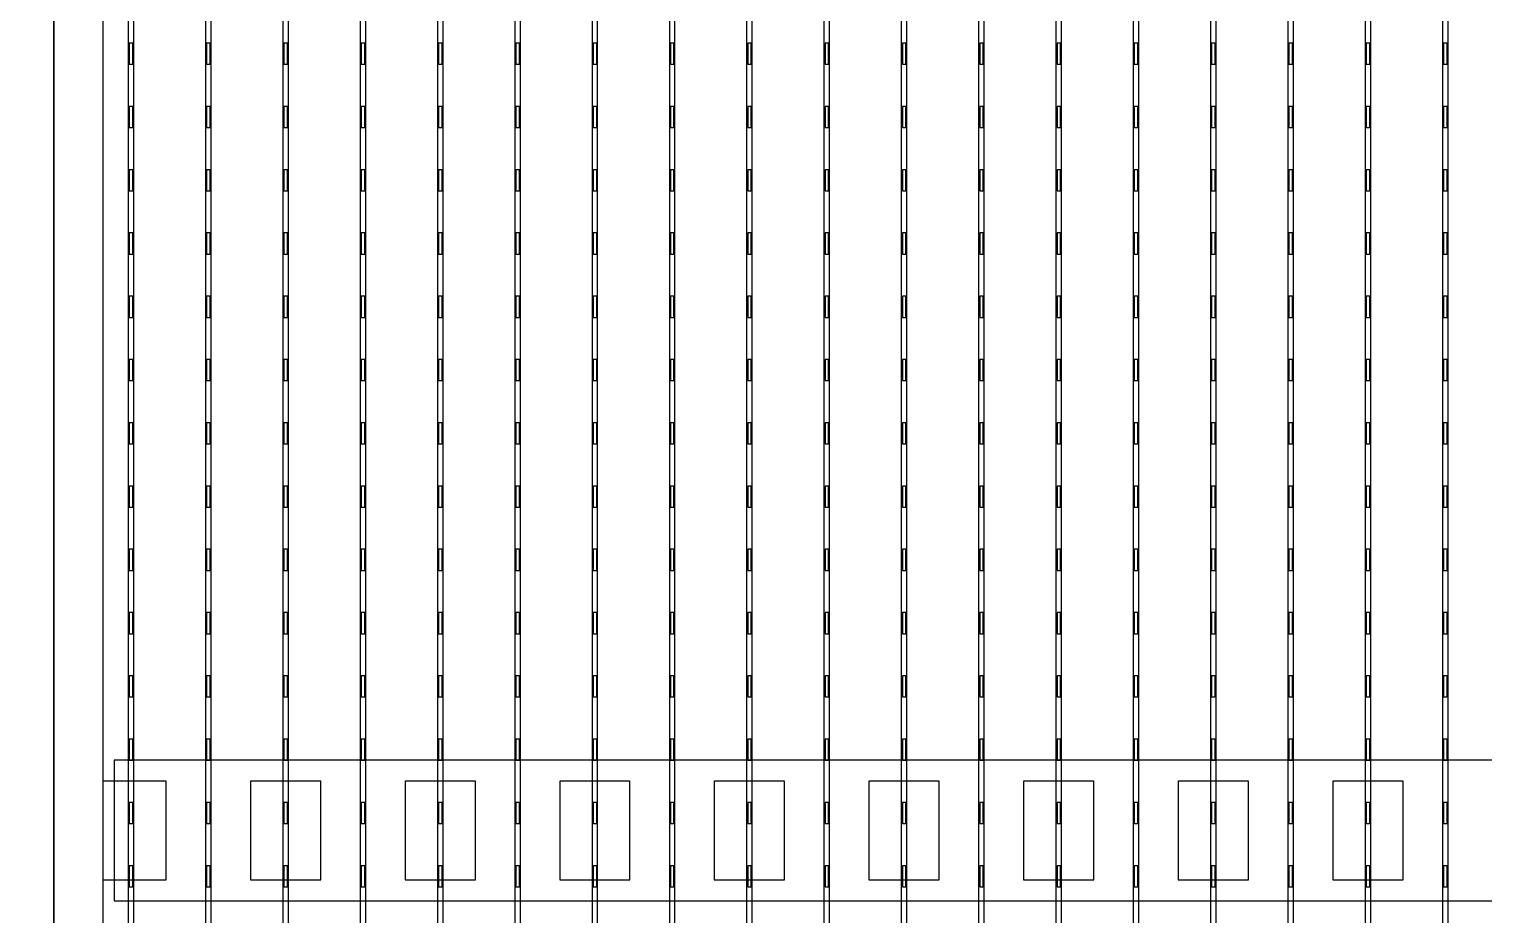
# Model space of a CAD drawing. Header units: millimetres. Extents: x -18 to 142, y -7 to 153.
# Drawn here: x 20.2 to 30.55, y 6.1 to 12.4 of the extents above; entities that cross this region are included whole.
import ezdxf

# ---------------------------------------------------------------- set-up
doc = ezdxf.new("R2010")
doc.units = ezdxf.units.MM
for name, color, linetype in [('BUSBARS', 3, 'Continuous'), ('CELLS', 5, 'Continuous'), ('CONTACT_PADS', 2, 'Continuous'), ('DICING', 4, 'Continuous'), ('FINGERS', 1, 'Continuous'), ('INSULATION', 2, 'Continuous')]:
    doc.layers.add(name, color=color, linetype=linetype)

msp = doc.modelspace()

# ---------------------------------------------------------------- linework, layer by layer
at = {"layer": 'BUSBARS'}
msp.add_lwpolyline([(40.84, 6.2), (40.84, 7.2), (20.8, 7.2), (20.8, 6.2), (40.84, 6.2)], close=True, dxfattribs=at)
at = {"layer": 'CELLS'}
for points in [[(20.37, -0.5), (20.37, 20.4), (-0.53, 20.4), (-0.53, -0.5), (20.37, -0.5)], [(41.27, -0.5), (41.27, 20.4), (20.37, 20.4), (20.37, -0.5), (41.27, -0.5)]]:
    msp.add_lwpolyline(points, close=True, dxfattribs=at)
at = {"layer": 'CONTACT_PADS'}
for points in [[(20.933, 12.15), (20.933, 12.3), (20.908, 12.3), (20.908, 12.15), (20.933, 12.15)], [(21.483, 12.15), (21.483, 12.3), (21.458, 12.3), (21.458, 12.15), (21.483, 12.15)], [(22.033, 12.15), (22.033, 12.3), (22.008, 12.3), (22.008, 12.15), (22.033, 12.15)], [(22.583, 12.15), (22.583, 12.3), (22.558, 12.3), (22.558, 12.15), (22.583, 12.15)], [(23.133, 12.15), (23.133, 12.3), (23.108, 12.3), (23.108, 12.15), (23.133, 12.15)], [(23.683, 12.15), (23.683, 12.3), (23.658, 12.3), (23.658, 12.15), (23.683, 12.15)], [(24.233, 12.15), (24.233, 12.3), (24.208, 12.3), (24.208, 12.15), (24.233, 12.15)], [(24.783, 12.15), (24.783, 12.3), (24.758, 12.3), (24.758, 12.15), (24.783, 12.15)], [(25.333, 12.15), (25.333, 12.3), (25.308, 12.3), (25.308, 12.15), (25.333, 12.15)], [(25.883, 12.15), (25.883, 12.3), (25.858, 12.3), (25.858, 12.15), (25.883, 12.15)], [(26.433, 12.15), (26.433, 12.3), (26.408, 12.3), (26.408, 12.15), (26.433, 12.15)], [(26.983, 12.15), (26.983, 12.3), (26.958, 12.3), (26.958, 12.15), (26.983, 12.15)], [(27.533, 12.15), (27.533, 12.3), (27.508, 12.3), (27.508, 12.15), (27.533, 12.15)], [(28.083, 12.15), (28.083, 12.3), (28.058, 12.3), (28.058, 12.15), (28.083, 12.15)], [(28.633, 12.15), (28.633, 12.3), (28.608, 12.3), (28.608, 12.15), (28.633, 12.15)], [(29.183, 12.15), (29.183, 12.3), (29.158, 12.3), (29.158, 12.15), (29.183, 12.15)], [(29.733, 12.15), (29.733, 12.3), (29.708, 12.3), (29.708, 12.15), (29.733, 12.15)], [(30.283, 12.15), (30.283, 12.3), (30.258, 12.3), (30.258, 12.15), (30.283, 12.15)], [(20.933, 11.7), (20.933, 11.85), (20.908, 11.85), (20.908, 11.7), (20.933, 11.7)], [(21.483, 11.7), (21.483, 11.85), (21.458, 11.85), (21.458, 11.7), (21.483, 11.7)], [(22.033, 11.7), (22.033, 11.85), (22.008, 11.85), (22.008, 11.7), (22.033, 11.7)], [(22.583, 11.7), (22.583, 11.85), (22.558, 11.85), (22.558, 11.7), (22.583, 11.7)], [(23.133, 11.7), (23.133, 11.85), (23.108, 11.85), (23.108, 11.7), (23.133, 11.7)], [(23.683, 11.7), (23.683, 11.85), (23.658, 11.85), (23.658, 11.7), (23.683, 11.7)], [(24.233, 11.7), (24.233, 11.85), (24.208, 11.85), (24.208, 11.7), (24.233, 11.7)], [(24.783, 11.7), (24.783, 11.85), (24.758, 11.85), (24.758, 11.7), (24.783, 11.7)], [(25.333, 11.7), (25.333, 11.85), (25.308, 11.85), (25.308, 11.7), (25.333, 11.7)], [(25.883, 11.7), (25.883, 11.85), (25.858, 11.85), (25.858, 11.7), (25.883, 11.7)], [(26.433, 11.7), (26.433, 11.85), (26.408, 11.85), (26.408, 11.7), (26.433, 11.7)], [(26.983, 11.7), (26.983, 11.85), (26.958, 11.85), (26.958, 11.7), (26.983, 11.7)], [(27.533, 11.7), (27.533, 11.85), (27.508, 11.85), (27.508, 11.7), (27.533, 11.7)], [(28.083, 11.7), (28.083, 11.85), (28.058, 11.85), (28.058, 11.7), (28.083, 11.7)], [(28.633, 11.7), (28.633, 11.85), (28.608, 11.85), (28.608, 11.7), (28.633, 11.7)], [(29.183, 11.7), (29.183, 11.85), (29.158, 11.85), (29.158, 11.7), (29.183, 11.7)], [(29.733, 11.7), (29.733, 11.85), (29.708, 11.85), (29.708, 11.7), (29.733, 11.7)], [(30.283, 11.7), (30.283, 11.85), (30.258, 11.85), (30.258, 11.7), (30.283, 11.7)], [(20.933, 11.25), (20.933, 11.4), (20.908, 11.4), (20.908, 11.25), (20.933, 11.25)], [(21.483, 11.25), (21.483, 11.4), (21.458, 11.4), (21.458, 11.25), (21.483, 11.25)], [(22.033, 11.25), (22.033, 11.4), (22.008, 11.4), (22.008, 11.25), (22.033, 11.25)], [(22.583, 11.25), (22.583, 11.4), (22.558, 11.4), (22.558, 11.25), (22.583, 11.25)], [(23.133, 11.25), (23.133, 11.4), (23.108, 11.4), (23.108, 11.25), (23.133, 11.25)], [(23.683, 11.25), (23.683, 11.4), (23.658, 11.4), (23.658, 11.25), (23.683, 11.25)], [(24.233, 11.25), (24.233, 11.4), (24.208, 11.4), (24.208, 11.25), (24.233, 11.25)], [(24.783, 11.25), (24.783, 11.4), (24.758, 11.4), (24.758, 11.25), (24.783, 11.25)], [(25.333, 11.25), (25.333, 11.4), (25.308, 11.4), (25.308, 11.25), (25.333, 11.25)], [(25.883, 11.25), (25.883, 11.4), (25.858, 11.4), (25.858, 11.25), (25.883, 11.25)], [(26.433, 11.25), (26.433, 11.4), (26.408, 11.4), (26.408, 11.25), (26.433, 11.25)], [(26.983, 11.25), (26.983, 11.4), (26.958, 11.4), (26.958, 11.25), (26.983, 11.25)], [(27.533, 11.25), (27.533, 11.4), (27.508, 11.4), (27.508, 11.25), (27.533, 11.25)], [(28.083, 11.25), (28.083, 11.4), (28.058, 11.4), (28.058, 11.25), (28.083, 11.25)], [(28.633, 11.25), (28.633, 11.4), (28.608, 11.4), (28.608, 11.25), (28.633, 11.25)], [(29.183, 11.25), (29.183, 11.4), (29.158, 11.4), (29.158, 11.25), (29.183, 11.25)], [(29.733, 11.25), (29.733, 11.4), (29.708, 11.4), (29.708, 11.25), (29.733, 11.25)], [(30.283, 11.25), (30.283, 11.4), (30.258, 11.4), (30.258, 11.25), (30.283, 11.25)], [(20.933, 10.8), (20.933, 10.95), (20.908, 10.95), (20.908, 10.8), (20.933, 10.8)], [(21.483, 10.8), (21.483, 10.95), (21.458, 10.95), (21.458, 10.8), (21.483, 10.8)], [(22.033, 10.8), (22.033, 10.95), (22.008, 10.95), (22.008, 10.8), (22.033, 10.8)], [(22.583, 10.8), (22.583, 10.95), (22.558, 10.95), (22.558, 10.8), (22.583, 10.8)], [(23.133, 10.8), (23.133, 10.95), (23.108, 10.95), (23.108, 10.8), (23.133, 10.8)], [(23.683, 10.8), (23.683, 10.95), (23.658, 10.95), (23.658, 10.8), (23.683, 10.8)], [(24.233, 10.8), (24.233, 10.95), (24.208, 10.95), (24.208, 10.8), (24.233, 10.8)], [(24.783, 10.8), (24.783, 10.95), (24.758, 10.95), (24.758, 10.8), (24.783, 10.8)], [(25.333, 10.8), (25.333, 10.95), (25.308, 10.95), (25.308, 10.8), (25.333, 10.8)], [(25.883, 10.8), (25.883, 10.95), (25.858, 10.95), (25.858, 10.8), (25.883, 10.8)], [(26.433, 10.8), (26.433, 10.95), (26.408, 10.95), (26.408, 10.8), (26.433, 10.8)], [(26.983, 10.8), (26.983, 10.95), (26.958, 10.95), (26.958, 10.8), (26.983, 10.8)], [(27.533, 10.8), (27.533, 10.95), (27.508, 10.95), (27.508, 10.8), (27.533, 10.8)], [(28.083, 10.8), (28.083, 10.95), (28.058, 10.95), (28.058, 10.8), (28.083, 10.8)], [(28.633, 10.8), (28.633, 10.95), (28.608, 10.95), (28.608, 10.8), (28.633, 10.8)], [(29.183, 10.8), (29.183, 10.95), (29.158, 10.95), (29.158, 10.8), (29.183, 10.8)], [(29.733, 10.8), (29.733, 10.95), (29.708, 10.95), (29.708, 10.8), (29.733, 10.8)], [(30.283, 10.8), (30.283, 10.95), (30.258, 10.95), (30.258, 10.8), (30.283, 10.8)], [(20.933, 10.35), (20.933, 10.5), (20.908, 10.5), (20.908, 10.35), (20.933, 10.35)], [(21.483, 10.35), (21.483, 10.5), (21.458, 10.5), (21.458, 10.35), (21.483, 10.35)], [(22.033, 10.35), (22.033, 10.5), (22.008, 10.5), (22.008, 10.35), (22.033, 10.35)], [(22.583, 10.35), (22.583, 10.5), (22.558, 10.5), (22.558, 10.35), (22.583, 10.35)], [(23.133, 10.35), (23.133, 10.5), (23.108, 10.5), (23.108, 10.35), (23.133, 10.35)], [(23.683, 10.35), (23.683, 10.5), (23.658, 10.5), (23.658, 10.35), (23.683, 10.35)], [(24.233, 10.35), (24.233, 10.5), (24.208, 10.5), (24.208, 10.35), (24.233, 10.35)], [(24.783, 10.35), (24.783, 10.5), (24.758, 10.5), (24.758, 10.35), (24.783, 10.35)], [(25.333, 10.35), (25.333, 10.5), (25.308, 10.5), (25.308, 10.35), (25.333, 10.35)], [(25.883, 10.35), (25.883, 10.5), (25.858, 10.5), (25.858, 10.35), (25.883, 10.35)], [(26.433, 10.35), (26.433, 10.5), (26.408, 10.5), (26.408, 10.35), (26.433, 10.35)], [(26.983, 10.35), (26.983, 10.5), (26.958, 10.5), (26.958, 10.35), (26.983, 10.35)], [(27.533, 10.35), (27.533, 10.5), (27.508, 10.5), (27.508, 10.35), (27.533, 10.35)], [(28.083, 10.35), (28.083, 10.5), (28.058, 10.5), (28.058, 10.35), (28.083, 10.35)], [(28.633, 10.35), (28.633, 10.5), (28.608, 10.5), (28.608, 10.35), (28.633, 10.35)], [(29.183, 10.35), (29.183, 10.5), (29.158, 10.5), (29.158, 10.35), (29.183, 10.35)], [(29.733, 10.35), (29.733, 10.5), (29.708, 10.5), (29.708, 10.35), (29.733, 10.35)], [(30.283, 10.35), (30.283, 10.5), (30.258, 10.5), (30.258, 10.35), (30.283, 10.35)], [(20.933, 9.9), (20.933, 10.05), (20.908, 10.05), (20.908, 9.9), (20.933, 9.9)], [(21.483, 9.9), (21.483, 10.05), (21.458, 10.05), (21.458, 9.9), (21.483, 9.9)], [(22.033, 9.9), (22.033, 10.05), (22.008, 10.05), (22.008, 9.9), (22.033, 9.9)], [(22.583, 9.9), (22.583, 10.05), (22.558, 10.05), (22.558, 9.9), (22.583, 9.9)], [(23.133, 9.9), (23.133, 10.05), (23.108, 10.05), (23.108, 9.9), (23.133, 9.9)], [(23.683, 9.9), (23.683, 10.05), (23.658, 10.05), (23.658, 9.9), (23.683, 9.9)], [(24.233, 9.9), (24.233, 10.05), (24.208, 10.05), (24.208, 9.9), (24.233, 9.9)], [(24.783, 9.9), (24.783, 10.05), (24.758, 10.05), (24.758, 9.9), (24.783, 9.9)], [(25.333, 9.9), (25.333, 10.05), (25.308, 10.05), (25.308, 9.9), (25.333, 9.9)], [(25.883, 9.9), (25.883, 10.05), (25.858, 10.05), (25.858, 9.9), (25.883, 9.9)], [(26.433, 9.9), (26.433, 10.05), (26.408, 10.05), (26.408, 9.9), (26.433, 9.9)], [(26.983, 9.9), (26.983, 10.05), (26.958, 10.05), (26.958, 9.9), (26.983, 9.9)], [(27.533, 9.9), (27.533, 10.05), (27.508, 10.05), (27.508, 9.9), (27.533, 9.9)], [(28.083, 9.9), (28.083, 10.05), (28.058, 10.05), (28.058, 9.9), (28.083, 9.9)], [(28.633, 9.9), (28.633, 10.05), (28.608, 10.05), (28.608, 9.9), (28.633, 9.9)], [(29.183, 9.9), (29.183, 10.05), (29.158, 10.05), (29.158, 9.9), (29.183, 9.9)], [(29.733, 9.9), (29.733, 10.05), (29.708, 10.05), (29.708, 9.9), (29.733, 9.9)], [(30.283, 9.9), (30.283, 10.05), (30.258, 10.05), (30.258, 9.9), (30.283, 9.9)], [(20.933, 9.45), (20.933, 9.6), (20.908, 9.6), (20.908, 9.45), (20.933, 9.45)], [(21.483, 9.45), (21.483, 9.6), (21.458, 9.6), (21.458, 9.45), (21.483, 9.45)], [(22.033, 9.45), (22.033, 9.6), (22.008, 9.6), (22.008, 9.45), (22.033, 9.45)], [(22.583, 9.45), (22.583, 9.6), (22.558, 9.6), (22.558, 9.45), (22.583, 9.45)], [(23.133, 9.45), (23.133, 9.6), (23.108, 9.6), (23.108, 9.45), (23.133, 9.45)], [(23.683, 9.45), (23.683, 9.6), (23.658, 9.6), (23.658, 9.45), (23.683, 9.45)], [(24.233, 9.45), (24.233, 9.6), (24.208, 9.6), (24.208, 9.45), (24.233, 9.45)], [(24.783, 9.45), (24.783, 9.6), (24.758, 9.6), (24.758, 9.45), (24.783, 9.45)], [(25.333, 9.45), (25.333, 9.6), (25.308, 9.6), (25.308, 9.45), (25.333, 9.45)], [(25.883, 9.45), (25.883, 9.6), (25.858, 9.6), (25.858, 9.45), (25.883, 9.45)], [(26.433, 9.45), (26.433, 9.6), (26.408, 9.6), (26.408, 9.45), (26.433, 9.45)], [(26.983, 9.45), (26.983, 9.6), (26.958, 9.6), (26.958, 9.45), (26.983, 9.45)], [(27.533, 9.45), (27.533, 9.6), (27.508, 9.6), (27.508, 9.45), (27.533, 9.45)], [(28.083, 9.45), (28.083, 9.6), (28.058, 9.6), (28.058, 9.45), (28.083, 9.45)], [(28.633, 9.45), (28.633, 9.6), (28.608, 9.6), (28.608, 9.45), (28.633, 9.45)], [(29.183, 9.45), (29.183, 9.6), (29.158, 9.6), (29.158, 9.45), (29.183, 9.45)], [(29.733, 9.45), (29.733, 9.6), (29.708, 9.6), (29.708, 9.45), (29.733, 9.45)], [(30.283, 9.45), (30.283, 9.6), (30.258, 9.6), (30.258, 9.45), (30.283, 9.45)], [(20.933, 9), (20.933, 9.15), (20.908, 9.15), (20.908, 9), (20.933, 9)], [(21.483, 9), (21.483, 9.15), (21.458, 9.15), (21.458, 9), (21.483, 9)], [(22.033, 9), (22.033, 9.15), (22.008, 9.15), (22.008, 9), (22.033, 9)], [(22.583, 9), (22.583, 9.15), (22.558, 9.15), (22.558, 9), (22.583, 9)], [(23.133, 9), (23.133, 9.15), (23.108, 9.15), (23.108, 9), (23.133, 9)], [(23.683, 9), (23.683, 9.15), (23.658, 9.15), (23.658, 9), (23.683, 9)], [(24.233, 9), (24.233, 9.15), (24.208, 9.15), (24.208, 9), (24.233, 9)], [(24.783, 9), (24.783, 9.15), (24.758, 9.15), (24.758, 9), (24.783, 9)], [(25.333, 9), (25.333, 9.15), (25.308, 9.15), (25.308, 9), (25.333, 9)], [(25.883, 9), (25.883, 9.15), (25.858, 9.15), (25.858, 9), (25.883, 9)], [(26.433, 9), (26.433, 9.15), (26.408, 9.15), (26.408, 9), (26.433, 9)], [(26.983, 9), (26.983, 9.15), (26.958, 9.15), (26.958, 9), (26.983, 9)], [(27.533, 9), (27.533, 9.15), (27.508, 9.15), (27.508, 9), (27.533, 9)], [(28.083, 9), (28.083, 9.15), (28.058, 9.15), (28.058, 9), (28.083, 9)], [(28.633, 9), (28.633, 9.15), (28.608, 9.15), (28.608, 9), (28.633, 9)], [(29.183, 9), (29.183, 9.15), (29.158, 9.15), (29.158, 9), (29.183, 9)], [(29.733, 9), (29.733, 9.15), (29.708, 9.15), (29.708, 9), (29.733, 9)], [(30.283, 9), (30.283, 9.15), (30.258, 9.15), (30.258, 9), (30.283, 9)], [(20.933, 8.55), (20.933, 8.7), (20.908, 8.7), (20.908, 8.55), (20.933, 8.55)], [(21.483, 8.55), (21.483, 8.7), (21.458, 8.7), (21.458, 8.55), (21.483, 8.55)], [(22.033, 8.55), (22.033, 8.7), (22.008, 8.7), (22.008, 8.55), (22.033, 8.55)], [(22.583, 8.55), (22.583, 8.7), (22.558, 8.7), (22.558, 8.55), (22.583, 8.55)], [(23.133, 8.55), (23.133, 8.7), (23.108, 8.7), (23.108, 8.55), (23.133, 8.55)], [(23.683, 8.55), (23.683, 8.7), (23.658, 8.7), (23.658, 8.55), (23.683, 8.55)], [(24.233, 8.55), (24.233, 8.7), (24.208, 8.7), (24.208, 8.55), (24.233, 8.55)], [(24.783, 8.55), (24.783, 8.7), (24.758, 8.7), (24.758, 8.55), (24.783, 8.55)], [(25.333, 8.55), (25.333, 8.7), (25.308, 8.7), (25.308, 8.55), (25.333, 8.55)], [(25.883, 8.55), (25.883, 8.7), (25.858, 8.7), (25.858, 8.55), (25.883, 8.55)], [(26.433, 8.55), (26.433, 8.7), (26.408, 8.7), (26.408, 8.55), (26.433, 8.55)], [(26.983, 8.55), (26.983, 8.7), (26.958, 8.7), (26.958, 8.55), (26.983, 8.55)], [(27.533, 8.55), (27.533, 8.7), (27.508, 8.7), (27.508, 8.55), (27.533, 8.55)], [(28.083, 8.55), (28.083, 8.7), (28.058, 8.7), (28.058, 8.55), (28.083, 8.55)], [(28.633, 8.55), (28.633, 8.7), (28.608, 8.7), (28.608, 8.55), (28.633, 8.55)], [(29.183, 8.55), (29.183, 8.7), (29.158, 8.7), (29.158, 8.55), (29.183, 8.55)], [(29.733, 8.55), (29.733, 8.7), (29.708, 8.7), (29.708, 8.55), (29.733, 8.55)], [(30.283, 8.55), (30.283, 8.7), (30.258, 8.7), (30.258, 8.55), (30.283, 8.55)], [(20.933, 8.1), (20.933, 8.25), (20.908, 8.25), (20.908, 8.1), (20.933, 8.1)], [(21.483, 8.1), (21.483, 8.25), (21.458, 8.25), (21.458, 8.1), (21.483, 8.1)], [(22.033, 8.1), (22.033, 8.25), (22.008, 8.25), (22.008, 8.1), (22.033, 8.1)], [(22.583, 8.1), (22.583, 8.25), (22.558, 8.25), (22.558, 8.1), (22.583, 8.1)], [(23.133, 8.1), (23.133, 8.25), (23.108, 8.25), (23.108, 8.1), (23.133, 8.1)], [(23.683, 8.1), (23.683, 8.25), (23.658, 8.25), (23.658, 8.1), (23.683, 8.1)], [(24.233, 8.1), (24.233, 8.25), (24.208, 8.25), (24.208, 8.1), (24.233, 8.1)], [(24.783, 8.1), (24.783, 8.25), (24.758, 8.25), (24.758, 8.1), (24.783, 8.1)], [(25.333, 8.1), (25.333, 8.25), (25.308, 8.25), (25.308, 8.1), (25.333, 8.1)], [(25.883, 8.1), (25.883, 8.25), (25.858, 8.25), (25.858, 8.1), (25.883, 8.1)], [(26.433, 8.1), (26.433, 8.25), (26.408, 8.25), (26.408, 8.1), (26.433, 8.1)], [(26.983, 8.1), (26.983, 8.25), (26.958, 8.25), (26.958, 8.1), (26.983, 8.1)], [(27.533, 8.1), (27.533, 8.25), (27.508, 8.25), (27.508, 8.1), (27.533, 8.1)], [(28.083, 8.1), (28.083, 8.25), (28.058, 8.25), (28.058, 8.1), (28.083, 8.1)], [(28.633, 8.1), (28.633, 8.25), (28.608, 8.25), (28.608, 8.1), (28.633, 8.1)], [(29.183, 8.1), (29.183, 8.25), (29.158, 8.25), (29.158, 8.1), (29.183, 8.1)], [(29.733, 8.1), (29.733, 8.25), (29.708, 8.25), (29.708, 8.1), (29.733, 8.1)], [(30.283, 8.1), (30.283, 8.25), (30.258, 8.25), (30.258, 8.1), (30.283, 8.1)], [(20.933, 7.65), (20.933, 7.8), (20.908, 7.8), (20.908, 7.65), (20.933, 7.65)], [(21.483, 7.65), (21.483, 7.8), (21.458, 7.8), (21.458, 7.65), (21.483, 7.65)], [(22.033, 7.65), (22.033, 7.8), (22.008, 7.8), (22.008, 7.65), (22.033, 7.65)], [(22.583, 7.65), (22.583, 7.8), (22.558, 7.8), (22.558, 7.65), (22.583, 7.65)], [(23.133, 7.65), (23.133, 7.8), (23.108, 7.8), (23.108, 7.65), (23.133, 7.65)], [(23.683, 7.65), (23.683, 7.8), (23.658, 7.8), (23.658, 7.65), (23.683, 7.65)], [(24.233, 7.65), (24.233, 7.8), (24.208, 7.8), (24.208, 7.65), (24.233, 7.65)], [(24.783, 7.65), (24.783, 7.8), (24.758, 7.8), (24.758, 7.65), (24.783, 7.65)], [(25.333, 7.65), (25.333, 7.8), (25.308, 7.8), (25.308, 7.65), (25.333, 7.65)], [(25.883, 7.65), (25.883, 7.8), (25.858, 7.8), (25.858, 7.65), (25.883, 7.65)], [(26.433, 7.65), (26.433, 7.8), (26.408, 7.8), (26.408, 7.65), (26.433, 7.65)], [(26.983, 7.65), (26.983, 7.8), (26.958, 7.8), (26.958, 7.65), (26.983, 7.65)], [(27.533, 7.65), (27.533, 7.8), (27.508, 7.8), (27.508, 7.65), (27.533, 7.65)], [(28.083, 7.65), (28.083, 7.8), (28.058, 7.8), (28.058, 7.65), (28.083, 7.65)], [(28.633, 7.65), (28.633, 7.8), (28.608, 7.8), (28.608, 7.65), (28.633, 7.65)], [(29.183, 7.65), (29.183, 7.8), (29.158, 7.8), (29.158, 7.65), (29.183, 7.65)], [(29.733, 7.65), (29.733, 7.8), (29.708, 7.8), (29.708, 7.65), (29.733, 7.65)], [(30.283, 7.65), (30.283, 7.8), (30.258, 7.8), (30.258, 7.65), (30.283, 7.65)], [(20.933, 7.2), (20.933, 7.35), (20.908, 7.35), (20.908, 7.2), (20.933, 7.2)], [(21.483, 7.2), (21.483, 7.35), (21.458, 7.35), (21.458, 7.2), (21.483, 7.2)], [(22.033, 7.2), (22.033, 7.35), (22.008, 7.35), (22.008, 7.2), (22.033, 7.2)], [(22.583, 7.2), (22.583, 7.35), (22.558, 7.35), (22.558, 7.2), (22.583, 7.2)], [(23.133, 7.2), (23.133, 7.35), (23.108, 7.35), (23.108, 7.2), (23.133, 7.2)], [(23.683, 7.2), (23.683, 7.35), (23.658, 7.35), (23.658, 7.2), (23.683, 7.2)], [(24.233, 7.2), (24.233, 7.35), (24.208, 7.35), (24.208, 7.2), (24.233, 7.2)], [(24.783, 7.2), (24.783, 7.35), (24.758, 7.35), (24.758, 7.2), (24.783, 7.2)], [(25.333, 7.2), (25.333, 7.35), (25.308, 7.35), (25.308, 7.2), (25.333, 7.2)], [(25.883, 7.2), (25.883, 7.35), (25.858, 7.35), (25.858, 7.2), (25.883, 7.2)], [(26.433, 7.2), (26.433, 7.35), (26.408, 7.35), (26.408, 7.2), (26.433, 7.2)], [(26.983, 7.2), (26.983, 7.35), (26.958, 7.35), (26.958, 7.2), (26.983, 7.2)], [(27.533, 7.2), (27.533, 7.35), (27.508, 7.35), (27.508, 7.2), (27.533, 7.2)], [(28.083, 7.2), (28.083, 7.35), (28.058, 7.35), (28.058, 7.2), (28.083, 7.2)], [(28.633, 7.2), (28.633, 7.35), (28.608, 7.35), (28.608, 7.2), (28.633, 7.2)], [(29.183, 7.2), (29.183, 7.35), (29.158, 7.35), (29.158, 7.2), (29.183, 7.2)], [(29.733, 7.2), (29.733, 7.35), (29.708, 7.35), (29.708, 7.2), (29.733, 7.2)], [(30.283, 7.2), (30.283, 7.35), (30.258, 7.35), (30.258, 7.2), (30.283, 7.2)], [(20.933, 6.75), (20.933, 6.9), (20.908, 6.9), (20.908, 6.75), (20.933, 6.75)], [(21.483, 6.75), (21.483, 6.9), (21.458, 6.9), (21.458, 6.75), (21.483, 6.75)], [(22.033, 6.75), (22.033, 6.9), (22.008, 6.9), (22.008, 6.75), (22.033, 6.75)], [(22.583, 6.75), (22.583, 6.9), (22.558, 6.9), (22.558, 6.75), (22.583, 6.75)], [(23.133, 6.75), (23.133, 6.9), (23.108, 6.9), (23.108, 6.75), (23.133, 6.75)], [(23.683, 6.75), (23.683, 6.9), (23.658, 6.9), (23.658, 6.75), (23.683, 6.75)], [(24.233, 6.75), (24.233, 6.9), (24.208, 6.9), (24.208, 6.75), (24.233, 6.75)], [(24.783, 6.75), (24.783, 6.9), (24.758, 6.9), (24.758, 6.75), (24.783, 6.75)], [(25.333, 6.75), (25.333, 6.9), (25.308, 6.9), (25.308, 6.75), (25.333, 6.75)], [(25.883, 6.75), (25.883, 6.9), (25.858, 6.9), (25.858, 6.75), (25.883, 6.75)], [(26.433, 6.75), (26.433, 6.9), (26.408, 6.9), (26.408, 6.75), (26.433, 6.75)], [(26.983, 6.75), (26.983, 6.9), (26.958, 6.9), (26.958, 6.75), (26.983, 6.75)], [(27.533, 6.75), (27.533, 6.9), (27.508, 6.9), (27.508, 6.75), (27.533, 6.75)], [(28.083, 6.75), (28.083, 6.9), (28.058, 6.9), (28.058, 6.75), (28.083, 6.75)], [(28.633, 6.75), (28.633, 6.9), (28.608, 6.9), (28.608, 6.75), (28.633, 6.75)], [(29.183, 6.75), (29.183, 6.9), (29.158, 6.9), (29.158, 6.75), (29.183, 6.75)], [(29.733, 6.75), (29.733, 6.9), (29.708, 6.9), (29.708, 6.75), (29.733, 6.75)], [(30.283, 6.75), (30.283, 6.9), (30.258, 6.9), (30.258, 6.75), (30.283, 6.75)], [(20.933, 6.3), (20.933, 6.45), (20.908, 6.45), (20.908, 6.3), (20.933, 6.3)], [(21.483, 6.3), (21.483, 6.45), (21.458, 6.45), (21.458, 6.3), (21.483, 6.3)], [(22.033, 6.3), (22.033, 6.45), (22.008, 6.45), (22.008, 6.3), (22.033, 6.3)], [(22.583, 6.3), (22.583, 6.45), (22.558, 6.45), (22.558, 6.3), (22.583, 6.3)], [(23.133, 6.3), (23.133, 6.45), (23.108, 6.45), (23.108, 6.3), (23.133, 6.3)], [(23.683, 6.3), (23.683, 6.45), (23.658, 6.45), (23.658, 6.3), (23.683, 6.3)], [(24.233, 6.3), (24.233, 6.45), (24.208, 6.45), (24.208, 6.3), (24.233, 6.3)], [(24.783, 6.3), (24.783, 6.45), (24.758, 6.45), (24.758, 6.3), (24.783, 6.3)], [(25.333, 6.3), (25.333, 6.45), (25.308, 6.45), (25.308, 6.3), (25.333, 6.3)], [(25.883, 6.3), (25.883, 6.45), (25.858, 6.45), (25.858, 6.3), (25.883, 6.3)], [(26.433, 6.3), (26.433, 6.45), (26.408, 6.45), (26.408, 6.3), (26.433, 6.3)], [(26.983, 6.3), (26.983, 6.45), (26.958, 6.45), (26.958, 6.3), (26.983, 6.3)], [(27.533, 6.3), (27.533, 6.45), (27.508, 6.45), (27.508, 6.3), (27.533, 6.3)], [(28.083, 6.3), (28.083, 6.45), (28.058, 6.45), (28.058, 6.3), (28.083, 6.3)], [(28.633, 6.3), (28.633, 6.45), (28.608, 6.45), (28.608, 6.3), (28.633, 6.3)], [(29.183, 6.3), (29.183, 6.45), (29.158, 6.45), (29.158, 6.3), (29.183, 6.3)], [(29.733, 6.3), (29.733, 6.45), (29.708, 6.45), (29.708, 6.3), (29.733, 6.3)], [(30.283, 6.3), (30.283, 6.45), (30.258, 6.45), (30.258, 6.3), (30.283, 6.3)]]:
    msp.add_lwpolyline(points, close=True, dxfattribs=at)
at = {"layer": 'DICING'}
for q in [(20.37, 152.65), (20.37, 152.65), (20.37, 152.65), (20.37, 152.65), (20.37, 152.65), (20.37, 152.65), (20.37, 152.65), (20.37, 152.65), (20.37, 152.65), (20.37, 152.65), (20.37, 152.65), (20.37, 152.65), (20.37, 131.75), (20.37, 131.75), (20.37, 131.75), (20.37, 131.75), (20.37, 131.75), (20.37, 131.75), (20.37, 131.75), (20.37, 131.75), (20.37, 131.75), (20.37, 131.75), (20.37, 131.75), (20.37, 131.75), (20.37, 110.85), (20.37, 110.85), (20.37, 110.85), (20.37, 110.85), (20.37, 110.85), (20.37, 110.85), (20.37, 110.85), (20.37, 110.85), (20.37, 110.85), (20.37, 110.85), (20.37, 110.85), (20.37, 110.85), (20.37, 89.95), (20.37, 89.95), (20.37, 89.95), (20.37, 89.95), (20.37, 89.95), (20.37, 89.95), (20.37, 89.95), (20.37, 89.95), (20.37, 89.95), (20.37, 89.95), (20.37, 89.95), (20.37, 89.95), (20.37, 69.05), (20.37, 69.05), (20.37, 69.05), (20.37, 69.05), (20.37, 69.05), (20.37, 69.05), (20.37, 69.05), (20.37, 69.05), (20.37, 69.05), (20.37, 69.05), (20.37, 69.05), (20.37, 69.05), (20.37, 48.15), (20.37, 48.15), (20.37, 48.15), (20.37, 48.15), (20.37, 48.15), (20.37, 48.15), (20.37, 48.15), (20.37, 48.15), (20.37, 48.15), (20.37, 48.15), (20.37, 48.15), (20.37, 48.15), (20.37, 27.25), (20.37, 27.25), (20.37, 27.25), (20.37, 27.25), (20.37, 27.25), (20.37, 27.25), (20.37, 27.25), (20.37, 27.25), (20.37, 27.25), (20.37, 27.25), (20.37, 27.25)]:
    msp.add_line((20.37, -7.35), q, dxfattribs=at)
at = {"layer": 'FINGERS'}
for points in [[(20.94, 0), (20.94, 19.9), (20.9, 19.9), (20.9, 0), (20.94, 0)], [(21.49, 0), (21.49, 19.9), (21.45, 19.9), (21.45, 0), (21.49, 0)], [(22.04, 0), (22.04, 19.9), (22, 19.9), (22, 0), (22.04, 0)], [(22.59, 0), (22.59, 19.9), (22.55, 19.9), (22.55, 0), (22.59, 0)], [(23.14, 0), (23.14, 19.9), (23.1, 19.9), (23.1, 0), (23.14, 0)], [(23.69, 0), (23.69, 19.9), (23.65, 19.9), (23.65, 0), (23.69, 0)], [(24.24, 0), (24.24, 19.9), (24.2, 19.9), (24.2, 0), (24.24, 0)], [(24.79, 0), (24.79, 19.9), (24.75, 19.9), (24.75, 0), (24.79, 0)], [(25.34, 0), (25.34, 19.9), (25.3, 19.9), (25.3, 0), (25.34, 0)], [(25.89, 0), (25.89, 19.9), (25.85, 19.9), (25.85, 0), (25.89, 0)], [(26.44, 0), (26.44, 19.9), (26.4, 19.9), (26.4, 0), (26.44, 0)], [(26.99, 0), (26.99, 19.9), (26.95, 19.9), (26.95, 0), (26.99, 0)], [(27.54, 0), (27.54, 19.9), (27.5, 19.9), (27.5, 0), (27.54, 0)], [(28.09, 0), (28.09, 19.9), (28.05, 19.9), (28.05, 0), (28.09, 0)], [(28.64, 0), (28.64, 19.9), (28.6, 19.9), (28.6, 0), (28.64, 0)], [(29.19, 0), (29.19, 19.9), (29.15, 19.9), (29.15, 0), (29.19, 0)], [(29.74, 0), (29.74, 19.9), (29.7, 19.9), (29.7, 0), (29.74, 0)], [(30.29, 0), (30.29, 19.9), (30.25, 19.9), (30.25, 0), (30.29, 0)]]:
    msp.add_lwpolyline(points, close=True, dxfattribs=at)
at = {"layer": 'INSULATION'}
for points in [[(40.92, -0.15), (40.92, 20.05), (20.72, 20.05), (20.72, -0.15), (40.92, -0.15)], [(21.17, 6.35), (21.17, 7.05), (20.72, 7.05), (20.72, 6.35), (21.17, 6.35)], [(22.27, 6.35), (22.27, 7.05), (21.77, 7.05), (21.77, 6.35), (22.27, 6.35)], [(23.37, 6.35), (23.37, 7.05), (22.87, 7.05), (22.87, 6.35), (23.37, 6.35)], [(24.47, 6.35), (24.47, 7.05), (23.97, 7.05), (23.97, 6.35), (24.47, 6.35)], [(25.57, 6.35), (25.57, 7.05), (25.07, 7.05), (25.07, 6.35), (25.57, 6.35)], [(26.67, 6.35), (26.67, 7.05), (26.17, 7.05), (26.17, 6.35), (26.67, 6.35)], [(27.77, 6.35), (27.77, 7.05), (27.27, 7.05), (27.27, 6.35), (27.77, 6.35)], [(28.87, 6.35), (28.87, 7.05), (28.37, 7.05), (28.37, 6.35), (28.87, 6.35)], [(29.97, 6.35), (29.97, 7.05), (29.47, 7.05), (29.47, 6.35), (29.97, 6.35)]]:
    msp.add_lwpolyline(points, close=True, dxfattribs=at)

doc.saveas('drawing.dxf')
